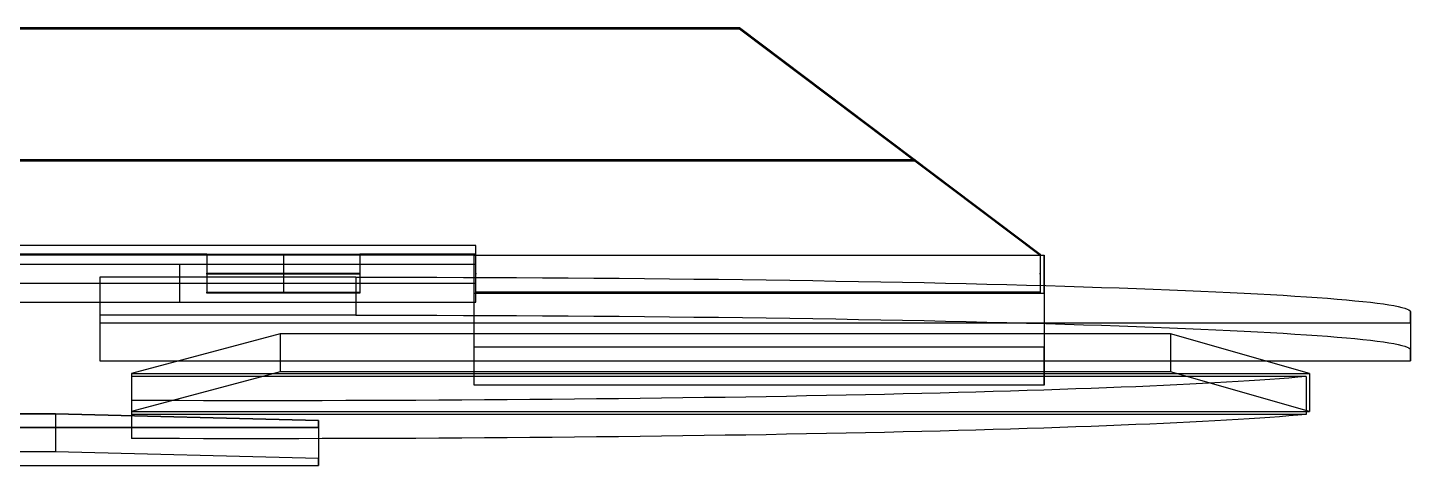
# Model space of a CAD drawing. Header units: millimetres. Extents: x 5204 to 20126, y 742 to 6062.
# Drawn here: x 13121.3 to 13485.1, y 2711.4 to 2826.5 of the extents above; entities that cross this region are included whole.
import ezdxf

# ---------------------------------------------------------------- set-up
doc = ezdxf.new("R2010")
doc.units = ezdxf.units.MM
doc.header["$MEASUREMENT"] = 0
doc.layers.add('DM', color=7, linetype='Continuous', true_color=0xbf3f3f)
doc.layers.add('LINEAS', color=5, linetype='Continuous', true_color=0x0000ff)

msp = doc.modelspace()

# ---------------------------------------------------------------- linework, layer by layer
at = {"layer": 'DM'}
for p, q in [((12800.28899, 2826.54795, 1084.55437), (13308.60892, 2826.54795, 1084.55437)), ((12800.28899, 2826.38425, 1079.55705), (13308.60892, 2826.38425, 1079.55705)), ((12800.28899, 2826.22056, 1074.55973), (13308.60892, 2826.22056, 1074.55973)), ((13308.60892, 2826.22056, 1074.55973), (13308.60892, 2826.54795, 1084.55437)), ((13308.60892, 2826.54795, 1084.55437), (13387.68764, 2766.96552, 1086.50605)), ((13308.60892, 2826.38425, 1079.55705), (13387.68764, 2766.80183, 1081.50873)), ((13308.60892, 2826.22056, 1074.55973), (13387.68764, 2766.63813, 1076.51141)), ((13348.14828, 2796.42935, 1075.53557), (13348.14828, 2796.75673, 1085.53021)), ((13354.7808, 2791.75941, 1085.6939), (13011.36279, 2791.75941, 1085.6939)), ((13354.7808, 2791.43203, 1075.69926), (13011.36279, 2791.43203, 1075.69926)), ((13239.21879, 2769.21771, 1155.26281), (13011.36279, 2769.21771, 1155.26281)), ((13239.21879, 2759.22307, 1155.5902), (13239.21879, 2769.21771, 1155.26281)), ((13239.21879, 2766.96552, 1086.50605), (13239.21879, 2769.21771, 1155.26281)), ((13168.41681, 2766.96552, 1086.50605), (13087.1364, 2766.96552, 1086.50605)), ((13168.41681, 2766.96552, 1086.50605), (13087.1364, 2766.96552, 1086.50605)), ((13168.41681, 2766.80183, 1081.50873), (13087.1364, 2766.80183, 1081.50873)), ((13168.41681, 2766.63813, 1076.51141), (13087.1364, 2766.63813, 1076.51141)), ((13168.41681, 2766.63813, 1076.51141), (13087.1364, 2766.63813, 1076.51141)), ((13168.41681, 2766.96552, 1086.50605), (13168.41681, 2756.97088, 1086.83344)), ((13168.41681, 2766.96552, 1086.50605), (13208.69796, 2766.96552, 1086.50605)), ((13168.41681, 2766.63813, 1076.51141), (13168.41681, 2766.96552, 1086.50605)), ((13168.41681, 2766.96552, 1086.50605), (13168.41681, 2756.97088, 1086.83344)), ((13168.41681, 2766.63813, 1076.51141), (13168.41681, 2766.96552, 1086.50605)), ((13168.41681, 2766.96552, 1086.50605), (13208.69796, 2766.96552, 1086.50605)), ((13168.41681, 2766.80183, 1081.50873), (13168.41681, 2756.80719, 1081.83612)), ((13168.41681, 2766.80183, 1081.50873), (13168.41681, 2756.80719, 1081.83612)), ((13168.41681, 2766.63813, 1076.51141), (13168.41681, 2756.64349, 1076.8388)), ((13208.69796, 2766.63813, 1076.51141), (13168.41681, 2766.63813, 1076.51141)), ((13168.41681, 2766.63813, 1076.51141), (13168.41681, 2756.64349, 1076.8388)), ((13208.69796, 2766.63813, 1076.51141), (13168.41681, 2766.63813, 1076.51141)), ((13188.55739, 2766.96552, 1086.50605), (13188.55739, 2756.97088, 1086.83344)), ((13188.55739, 2766.96552, 1086.50605), (13188.55739, 2756.97088, 1086.83344)), ((13188.55739, 2766.63813, 1076.51141), (13188.55739, 2756.64349, 1076.8388)), ((13188.55739, 2766.63813, 1076.51141), (13188.55739, 2756.64349, 1076.8388)), ((13208.69796, 2766.96552, 1086.50605), (13208.69796, 2756.97088, 1086.83344)), ((13208.69796, 2766.96552, 1086.50605), (13208.69796, 2766.63813, 1076.51141)), ((13239.21879, 2766.96552, 1086.50605), (13208.69796, 2766.96552, 1086.50605)), ((13239.21879, 2766.96552, 1086.50605), (13208.69796, 2766.96552, 1086.50605)), ((13208.69796, 2766.96552, 1086.50605), (13208.69796, 2756.97088, 1086.83344)), ((13208.69796, 2766.96552, 1086.50605), (13208.69796, 2766.63813, 1076.51141)), ((13208.69796, 2766.80183, 1081.50873), (13208.69796, 2756.80719, 1081.83612)), ((13239.21879, 2766.80183, 1081.50873), (13208.69796, 2766.80183, 1081.50873)), ((13208.69796, 2766.80183, 1081.50873), (13208.69796, 2756.80719, 1081.83612)), ((13208.69796, 2766.63813, 1076.51141), (13208.69796, 2756.64349, 1076.8388)), ((13239.21879, 2766.63813, 1076.51141), (13208.69796, 2766.63813, 1076.51141)), ((13239.21879, 2766.63813, 1076.51141), (13208.69796, 2766.63813, 1076.51141)), ((13208.69796, 2766.63813, 1076.51141), (13208.69796, 2756.64349, 1076.8388)), ((13238.79805, 2756.64349, 1076.8388), (13238.79805, 2766.63813, 1076.51141)), ((13238.79805, 2742.48459, 339.13312), (13238.79805, 2766.63813, 1076.51141)), ((13238.79805, 2766.63813, 1076.51141), (13388.77501, 2766.63813, 1076.51141)), ((13239.21879, 2756.97088, 1086.83344), (13239.21879, 2766.96552, 1086.50605)), ((13239.21879, 2766.63813, 1076.51141), (13239.21879, 2766.96552, 1086.50605)), ((13239.21879, 2756.97088, 1086.83344), (13239.21879, 2766.96552, 1086.50605)), ((13239.21879, 2766.63813, 1076.51141), (13239.21879, 2766.96552, 1086.50605)), ((13239.21879, 2756.80719, 1081.83612), (13239.21879, 2766.80183, 1081.50873)), ((13239.21879, 2756.76807, 1080.64191), (13239.21879, 2766.76271, 1080.31453)), ((13239.21879, 2764.3077, 1005.36624), (13239.21879, 2766.63813, 1076.51141)), ((13239.21879, 2756.64349, 1076.8388), (13239.21879, 2766.63813, 1076.51141)), ((13239.21879, 2756.64349, 1076.8388), (13239.21879, 2766.63813, 1076.51141)), ((13387.68764, 2766.63813, 1076.51141), (13387.68764, 2766.96552, 1086.50605)), ((13387.68764, 2766.96552, 1086.50605), (13387.68764, 2756.97088, 1086.83344)), ((13387.68764, 2766.80183, 1081.50873), (13387.68764, 2756.80719, 1081.83612)), ((13387.68764, 2766.63813, 1076.51141), (13387.68764, 2756.64349, 1076.8388)), ((13388.77501, 2756.64349, 1076.8388), (13388.77501, 2766.63813, 1076.51141)), ((13388.77501, 2766.63813, 1076.51141), (13388.77501, 2742.48459, 339.13312)), ((13239.21879, 2764.22039, 1155.4265), (13011.36279, 2764.22039, 1155.4265)), ((13083.30802, 2764.3077, 1005.36624), (13239.21879, 2764.3077, 1005.36624)), ((13161.26341, 2754.31306, 1005.69363), (13161.26341, 2764.3077, 1005.36624)), ((13168.41681, 2761.64081, 1076.6751), (13168.41681, 2761.9682, 1086.66974)), ((13168.41681, 2761.9682, 1086.66974), (13208.69796, 2761.9682, 1086.66974)), ((13168.41681, 2761.64081, 1076.6751), (13168.41681, 2761.9682, 1086.66974)), ((13168.41681, 2761.9682, 1086.66974), (13208.69796, 2761.9682, 1086.66974)), ((13208.69796, 2761.9682, 1086.66974), (13208.69796, 2761.64081, 1076.6751)), ((13208.69796, 2761.9682, 1086.66974), (13208.69796, 2761.64081, 1076.6751)), ((13239.21879, 2754.31306, 1005.69363), (13239.21879, 2764.3077, 1005.36624)), ((13239.21879, 2761.9682, 1086.66974), (13239.21879, 2764.22039, 1155.4265)), ((13239.21879, 2761.64081, 1076.6751), (13239.21879, 2761.9682, 1086.66974)), ((13239.21879, 2761.9682, 1086.66974), (13239.21879, 2761.64081, 1076.6751)), ((13387.68764, 2761.64081, 1076.6751), (13387.68764, 2761.9682, 1086.66974)), ((13239.21879, 2759.22307, 1155.5902), (13011.36279, 2759.22307, 1155.5902)), ((13083.30802, 2759.31038, 1005.52993), (13239.21879, 2759.31038, 1005.52993)), ((13207.58846, 2760.87118, 1205.90488), (13140.28649, 2760.87118, 1205.90488)), ((13140.28649, 2760.87118, 1205.90488), (13140.28649, 2750.87654, 1206.23226)), ((13140.28649, 2760.87118, 1205.90488), (13140.28649, 2748.89149, 840.17969)), ((13208.69796, 2761.64081, 1076.6751), (13168.41681, 2761.64081, 1076.6751)), ((13208.69796, 2761.64081, 1076.6751), (13168.41681, 2761.64081, 1076.6751)), ((13207.58846, 2760.87118, 1205.90488), (13207.58846, 2750.87654, 1206.23226)), ((13239.21879, 2759.31038, 1005.52993), (13239.21879, 2761.64081, 1076.6751)), ((13239.21879, 2756.97088, 1086.83344), (13239.21879, 2759.22307, 1155.5902)), ((13168.41681, 2756.64349, 1076.8388), (13168.41681, 2756.97088, 1086.83344)), ((13168.41681, 2756.97088, 1086.83344), (13208.69796, 2756.97088, 1086.83344)), ((13168.41681, 2756.64349, 1076.8388), (13168.41681, 2756.97088, 1086.83344)), ((13168.41681, 2756.97088, 1086.83344), (13208.69796, 2756.97088, 1086.83344)), ((13168.41681, 2756.80719, 1081.83612), (13208.69796, 2756.80719, 1081.83612)), ((13208.69796, 2756.64349, 1076.8388), (13168.41681, 2756.64349, 1076.8388)), ((13208.69796, 2756.64349, 1076.8388), (13168.41681, 2756.64349, 1076.8388)), ((13188.55739, 2756.97088, 1086.83344), (13188.55739, 2756.64349, 1076.8388)), ((13208.69796, 2756.97088, 1086.83344), (13208.69796, 2756.64349, 1076.8388)), ((13208.69796, 2756.97088, 1086.83344), (13208.69796, 2756.64349, 1076.8388)), ((13238.79805, 2732.48995, 339.4605), (13238.79805, 2756.64349, 1076.8388)), ((13238.79805, 2756.64349, 1076.8388), (13388.77501, 2756.64349, 1076.8388)), ((13239.21879, 2756.97088, 1086.83344), (13239.21879, 2756.64349, 1076.8388)), ((13387.68764, 2756.97088, 1086.83344), (13239.21879, 2756.97088, 1086.83344)), ((13239.21879, 2756.97088, 1086.83344), (13239.21879, 2756.64349, 1076.8388)), ((13387.68764, 2756.80719, 1081.83612), (13239.21879, 2756.80719, 1081.83612)), ((13239.21879, 2754.31306, 1005.69363), (13239.21879, 2756.64349, 1076.8388)), ((13387.68764, 2756.64349, 1076.8388), (13239.21879, 2756.64349, 1076.8388)), ((13313.45321, 2756.64349, 1076.8388), (13313.45321, 2756.97088, 1086.83344)), ((13387.68764, 2756.64349, 1076.8388), (13387.68764, 2756.97088, 1086.83344)), ((13388.77501, 2756.64349, 1076.8388), (13388.77501, 2732.48995, 339.4605)), ((13083.30802, 2754.31306, 1005.69363), (13239.21879, 2754.31306, 1005.69363)), ((13207.58846, 2750.87654, 1206.23226), (13140.28649, 2750.87654, 1206.23226)), ((13140.28649, 2750.87654, 1206.23226), (13140.28649, 2738.89685, 840.50708)), ((13485.11181, 2748.89149, 840.17969), (13485.11181, 2751.7855, 928.53029)), ((13485.11181, 2751.7855, 928.53029), (13485.11181, 2741.79086, 928.85768)), ((13140.28649, 2748.89149, 840.17969), (13485.11181, 2748.89149, 840.17969)), ((13140.28649, 2748.89149, 840.17969), (13140.28649, 2738.89685, 840.50708)), ((13485.11181, 2748.89149, 840.17969), (13485.11181, 2738.89685, 840.50708)), ((13187.74573, 2745.99648, 751.79854), (13148.58238, 2735.5566, 433.08145)), ((13421.98474, 2745.99648, 751.79854), (13187.74573, 2745.99648, 751.79854)), ((13187.74573, 2745.99648, 751.79854), (13187.74573, 2736.00184, 752.12592)), ((13421.98474, 2745.99648, 751.79854), (13421.98474, 2736.00184, 752.12592)), ((13458.61679, 2735.5566, 433.08145), (13421.98474, 2745.99648, 751.79854)), ((13238.79805, 2732.48995, 339.4605), (13238.79805, 2742.48459, 339.13312)), ((13388.77501, 2742.48459, 339.13312), (13238.79805, 2742.48459, 339.13312)), ((13388.77501, 2732.48995, 339.4605), (13388.77501, 2742.48459, 339.13312)), ((13485.11181, 2738.89685, 840.50708), (13485.11181, 2741.79086, 928.85768)), ((13140.28649, 2738.89685, 840.50708), (13485.11181, 2738.89685, 840.50708)), ((13457.69646, 2734.73734, 408.07052), (13148.55391, 2734.73734, 408.07052)), ((13148.55391, 2734.73734, 408.07052), (13148.55391, 2724.7427, 408.39791)), ((13148.55391, 2734.73734, 408.07052), (13148.55391, 2728.42675, 215.41592)), ((13187.74573, 2736.00184, 752.12592), (13148.58238, 2725.56196, 433.40884)), ((13148.58238, 2735.5566, 433.08145), (13148.58238, 2725.56196, 433.40884)), ((13148.58238, 2735.5566, 433.08145), (13458.61679, 2735.5566, 433.08145)), ((13421.98474, 2736.00184, 752.12592), (13187.74573, 2736.00184, 752.12592)), ((13458.61679, 2725.56196, 433.40884), (13421.98474, 2736.00184, 752.12592)), ((13457.69646, 2734.73734, 408.07052), (13457.69646, 2724.7427, 408.39791)), ((13458.61679, 2735.5566, 433.08145), (13458.61679, 2725.56196, 433.40884)), ((13388.77501, 2732.48995, 339.4605), (13238.79805, 2732.48995, 339.4605)), ((13148.55391, 2728.42675, 215.41592), (13148.55391, 2718.43211, 215.7433)), ((13148.58238, 2725.56196, 433.40884), (13458.61679, 2725.56196, 433.40884)), ((13128.55553, 2724.89278, 107.52829), (12717.48807, 2724.89278, 107.52829)), ((13197.8115, 2723.13851, 53.97236), (13128.55553, 2724.89278, 107.52829)), ((13128.55553, 2724.89278, 107.52829), (13128.55553, 2714.89814, 107.85568)), ((13457.69646, 2724.7427, 408.39791), (13148.55391, 2724.7427, 408.39791)), ((13148.55391, 2724.7427, 408.39791), (13148.55391, 2718.43211, 215.7433)), ((13197.8115, 2721.35987, -0.32738), (13197.8115, 2723.13851, 53.97236)), ((13197.8115, 2723.13851, 53.97236), (13197.8115, 2713.14387, 54.29974)), ((12717.48807, 2721.35987, -0.32738), (13197.8115, 2721.35987, -0.32738)), ((13197.8115, 2721.35987, -0.32738), (13197.8115, 2711.36523)), ((13128.55553, 2714.89814, 107.85568), (12717.48807, 2714.89814, 107.85568)), ((13197.8115, 2713.14387, 54.29974), (13128.55553, 2714.89814, 107.85568)), ((12717.48807, 2711.36523), (13197.8115, 2711.36523)), ((13197.8115, 2711.36523), (13197.8115, 2713.14387, 54.29974))]:
    msp.add_line(p, q, dxfattribs=at)
at = {"layer": 'DM', "extrusion": (2.17022e-15, 0.999464, -0.032738)}
msp.add_arc((-13207.58846, 1018.12166, 2719.91181), 277.52335, 90, 180, dxfattribs=at)
at = {"layer": 'DM', "extrusion": (-1.78535e-15, 0.999464, -0.032738)}
msp.add_arc((-13207.58846, 1018.12166, 2709.91181), 277.52335, 90, 180, dxfattribs=at)
at = {"layer": 'DM', "extrusion": (-4.25233e-16, 0.999464, -0.032738)}
msp.add_arc((-13181.18384, 596.57164, 2719.91181), 293.76464, 199.7336113, 276.3772943, dxfattribs=at)
at = {"layer": 'DM', "extrusion": (3.37352e-15, 0.999464, -0.032738)}
msp.add_arc((-13181.18384, 596.57164, 2709.91181), 293.76464, 199.7336113, 276.3772943, dxfattribs=at)
at = {"layer": 'LINEAS'}
for p, q in [((13207.58846, 2760.87118, 1205.90488), (13140.28649, 2760.87118, 1205.90488)), ((13140.28649, 2760.87118, 1205.90488), (13140.28649, 2748.89149, 840.17969)), ((13485.11181, 2748.89149, 840.17969), (13485.11181, 2751.7855, 928.53029)), ((13140.28649, 2748.89149, 840.17969), (13485.11181, 2748.89149, 840.17969)), ((13187.74573, 2745.99648, 751.79854), (13148.58238, 2735.5566, 433.08145)), ((13421.98474, 2745.99648, 751.79854), (13187.74573, 2745.99648, 751.79854)), ((13458.61679, 2735.5566, 433.08145), (13421.98474, 2745.99648, 751.79854)), ((13457.69646, 2734.73734, 408.07052), (13148.55391, 2734.73734, 408.07052)), ((13148.55391, 2734.73734, 408.07052), (13148.55391, 2728.42675, 215.41592)), ((13148.58238, 2735.5566, 433.08145), (13458.61679, 2735.5566, 433.08145)), ((12717.48807, 2724.89278, 107.52829), (13128.55553, 2724.89278, 107.52829)), ((13128.55553, 2724.89278, 107.52829), (13197.8115, 2723.13851, 53.97236)), ((13197.8115, 2723.13851, 53.97236), (13197.8115, 2721.35987, -0.32738)), ((13197.8115, 2721.35987, -0.32738), (12717.48807, 2721.35987, -0.32738))]:
    msp.add_line(p, q, dxfattribs=at)
at = {"layer": 'LINEAS', "extrusion": (0, 0.999464, -0.032738)}
for centre, radius, start, end in [((-13207.58846, 1018.12166, 2719.91181), 277.52335, 90, 180), ((-13181.18384, 596.57164, 2719.91181), 293.76464, 199.7336113, 276.3772943)]:
    msp.add_arc(centre, radius, start, end, dxfattribs=at)

doc.saveas('drawing.dxf')
